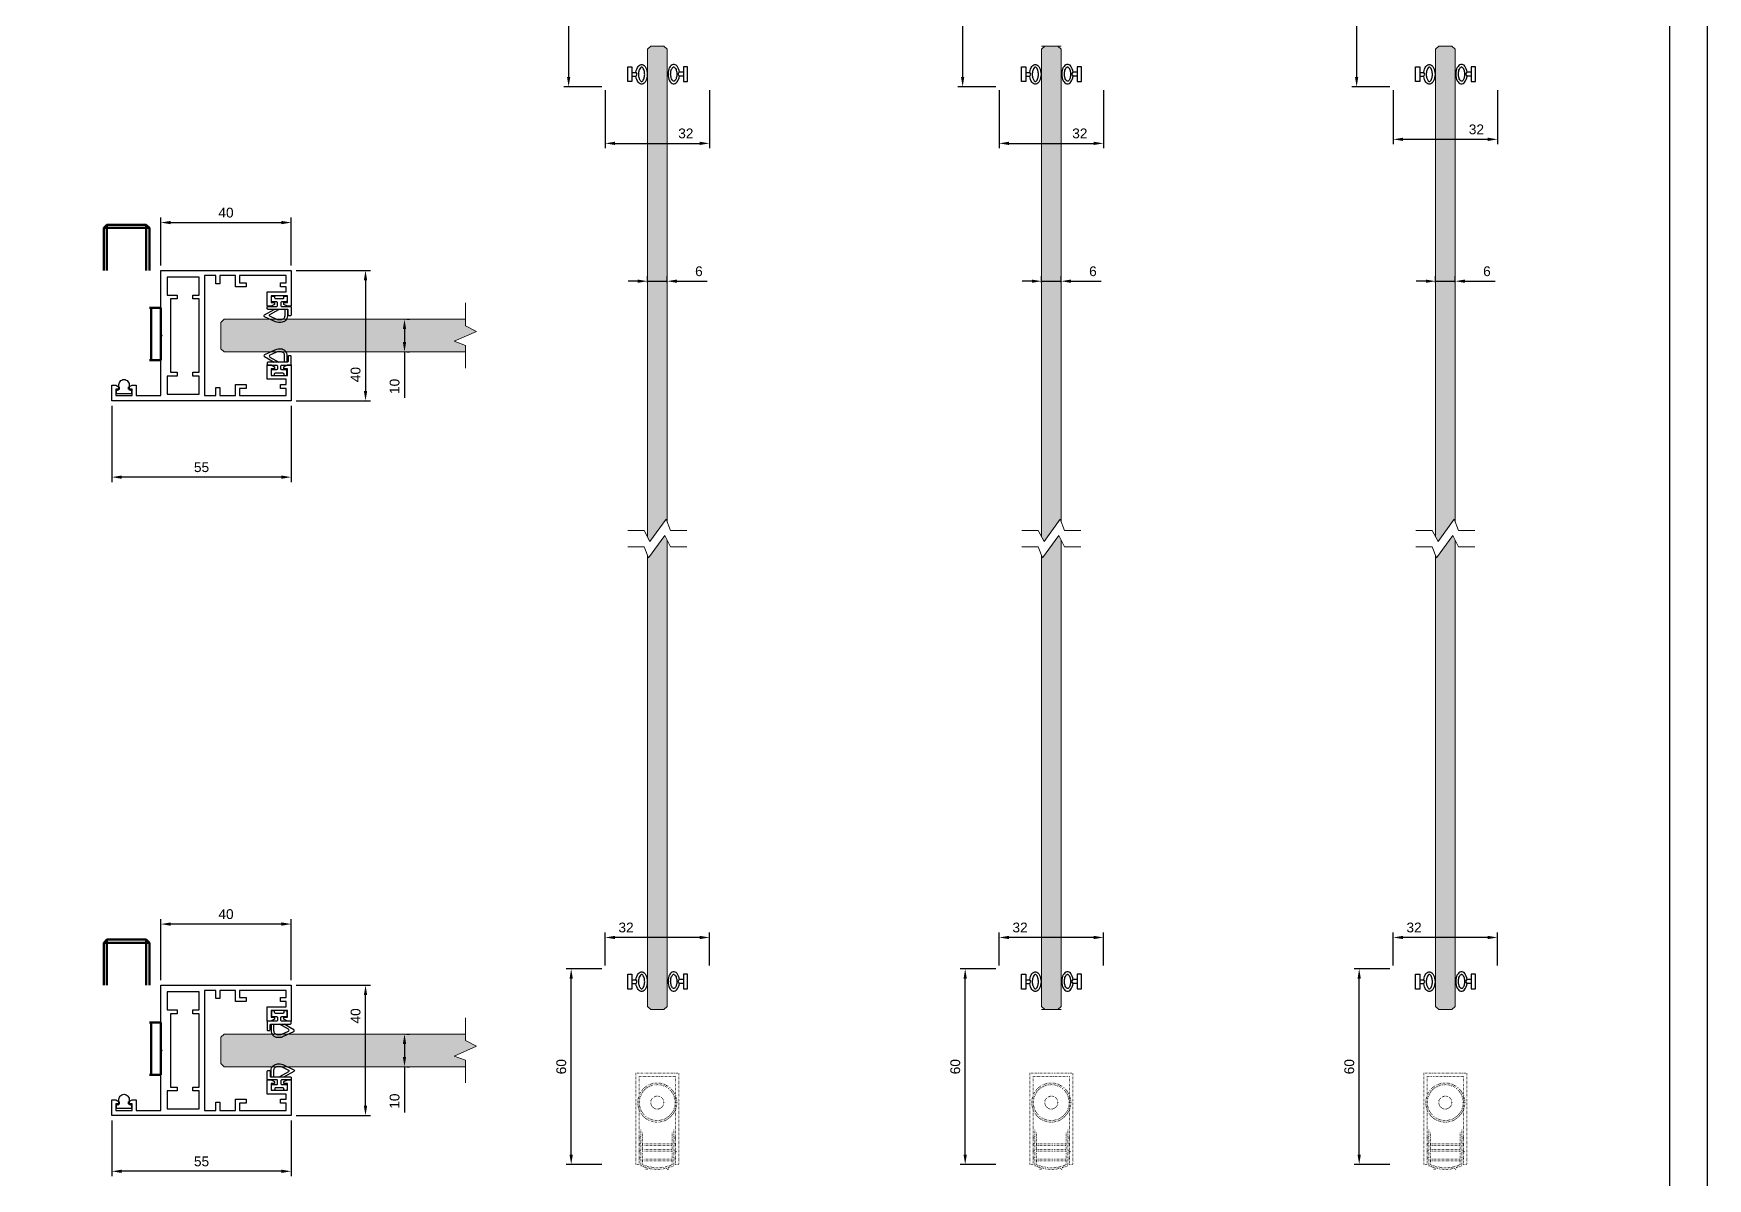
# Model space of a CAD drawing. Header units: millimetres. Extents: x 3290 to 5881, y 194 to 1035.
# Drawn here: x 3974 to 4487, y 400 to 751 of the extents above; entities that cross this region are included whole.
import ezdxf

# ---------------------------------------------------------------- set-up
doc = ezdxf.new("R2010")
doc.units = ezdxf.units.MM
doc.linetypes.add('ACAD_ISO07W100', pattern=[3, 0, -3])
for name, color, linetype in [('Blocchi', 7, 'Continuous'), ('FEMMINA_MIR', 7, 'Continuous'), ('MASCHIO_MIR', 7, 'Continuous'), ('quote', 3, 'Continuous')]:
    doc.layers.add(name, color=color, linetype=linetype)
doc.layers.add('GLASS & JOINTS', color=250, linetype='Continuous', lineweight=13)
doc.layers.add('M GASKET', color=140, linetype='Continuous', lineweight=5)
doc.layers.add('GLASS HATCH', color=7, linetype='Continuous', true_color=0xb8ffed, transparency=0.5)
doc.styles.get("Standard").update_dxf_attribs({"font": 'arial.ttf'})
doc.dimstyles.new('ISO-25$0', dxfattribs={"dimtxt": 3, "dimasz": 3, "dimexe": 1.5, "dimexo": 1.5, "dimgap": 1.5, "dimtad": 1, "dimtxsty": 'Standard', "dimcen": 2.5, "dimadec": 0, "dimazin": 0, "dimtfac": 1, "dimtmove": 0, "dimatfit": 3, "dimfxl": 1, "dimarcsym": 0})

# ---------------------------------------------------------------- blocks, each defined once
blk = doc.blocks.new('cassaporta Glass')
at = {"color": 4}
for p, q in [((20, 15), (15.2, 15)), ((15.2, 15), (15.2, 13.8)), ((15.2, 13.8), (15.77, 12.75)), ((15.77, 12.75), (16.4, 12.75)), ((16.4, 12.75), (16.4, 13.8)), ((16.4, 13.8), (18.4, 13.8)), ((18.4, 13.8), (18.4, 8.8)), ((20, -40), (20, 15)), ((15.77, 9.85), (15.2, 8.8)), ((15.2, 8.8), (15.2, 7.6)), ((15.2, 7.6), (18.4, 7.6)), ((16.4, 9.85), (15.77, 9.85)), ((16.4, 8.8), (16.4, 9.85)), ((18.4, 8.8), (16.4, 8.8)), ((18.4, 7.6), (18.4, 0)), ((-0.4, 0), (-20, 0)), ((-20, 0), (-20, -40)), ((-17.9, -11.8), (-17.9, -2)), ((-17.9, -2), (-12.45, -2)), ((-12.45, -2), (-12.45, -5)), ((-12.45, -5), (-11.25, -5)), ((-11.25, -5), (-11.25, -3)), ((-11.25, -3), (11.25, -3)), ((0, -0.4), (-0.4, 0)), ((0.4, 0), (0, -0.4)), ((18.4, 0), (0.4, 0)), ((11.25, -3), (11.25, -5)), ((11.25, -5), (12.45, -5)), ((12.45, -5), (12.45, -2)), ((12.45, -2), (17.9, -2)), ((17.9, -2), (17.9, -11.8)), ((-11.25, -9.8), (-12.45, -9.8)), ((-12.45, -9.8), (-12.45, -11.8)), ((-11.25, -11.8), (-11.25, -9.8)), ((12.45, -9.8), (11.25, -9.8)), ((11.25, -9.8), (11.25, -11.8)), ((12.45, -11.8), (12.45, -9.8)), ((-18.4, -16.9), (-18.4, -13.4)), ((-18.4, -13.4), (18.4, -13.4)), ((-12.45, -11.8), (-17.9, -11.8)), ((11.25, -11.8), (-11.25, -11.8)), ((17.9, -11.8), (12.45, -11.8)), ((18.4, -13.4), (18.4, -16.9)), ((-15.9, -16.9), (-18.4, -16.9)), ((-18.4, -22.95), (-18.4, -18.1)), ((-18.4, -18.1), (-15.9, -18.1)), ((-15.9, -18.1), (-15.9, -16.9)), ((18.4, -16.9), (15.9, -16.9)), ((15.9, -16.9), (15.9, -18.1)), ((15.9, -18.1), (18.4, -18.1)), ((18.4, -18.1), (18.4, -22.95)), ((-15, -22.95), (-18.4, -22.95)), ((-18.4, -38.4), (-18.4, -24.15)), ((-18.4, -24.15), (-16.2, -24.15)), ((-16.2, -24.15), (-16.2, -26.15)), ((-15, -26.15), (-15, -22.95)), ((18.4, -22.95), (15, -22.95)), ((15, -22.95), (15, -26.15)), ((16.2, -26.15), (16.2, -24.15)), ((16.2, -24.15), (18.4, -24.15)), ((18.4, -24.15), (18.4, -38.4)), ((-16.2, -26.15), (-15, -26.15)), ((15, -26.15), (16.2, -26.15)), ((-9, -32.6), (-13.4, -32.6)), ((-13.4, -32.6), (-13.4, -38.4)), ((-12.2, -38.8), (-12.2, -33.8)), ((-12.2, -33.8), (-10.2, -33.8)), ((-10.2, -33.8), (-10.2, -34.85)), ((-10.2, -34.85), (-9.58, -34.85)), ((-9.58, -34.85), (-9, -33.8)), ((-9, -33.8), (-9, -32.6)), ((13.4, -32.6), (9, -32.6)), ((9, -32.6), (9, -33.8)), ((9, -33.8), (9.57, -34.85)), ((9.57, -34.85), (10.2, -34.85)), ((10.2, -34.85), (10.2, -33.8)), ((10.2, -33.8), (12.2, -33.8)), ((12.2, -33.8), (12.2, -38.8)), ((13.4, -38.4), (13.4, -32.6)), ((-20, -40), (-9, -40)), ((-16.2, -38.4), (-18.4, -38.4)), ((-15, -36.7), (-16.2, -36.7)), ((-16.2, -36.7), (-16.2, -38.4)), ((-15, -38.4), (-15, -36.7)), ((-13.4, -38.4), (-15, -38.4)), ((-10.2, -38.8), (-12.2, -38.8)), ((-9.58, -37.75), (-10.2, -37.75)), ((-10.2, -37.75), (-10.2, -38.8)), ((-9, -38.8), (-9.58, -37.75)), ((-9, -40), (-9, -38.8)), ((9.57, -37.75), (9, -38.8)), ((9, -38.8), (9, -40)), ((9, -40), (20, -40)), ((10.2, -37.75), (9.57, -37.75)), ((10.2, -38.8), (10.2, -37.75)), ((12.2, -38.8), (10.2, -38.8)), ((15, -38.4), (13.4, -38.4)), ((16.2, -36.7), (15, -36.7)), ((15, -36.7), (15, -38.4)), ((16.2, -38.4), (16.2, -36.7)), ((18.4, -38.4), (16.2, -38.4))]:
    blk.add_line(p, q, dxfattribs=at)
blk = doc.blocks.new('cerniera bilico')
at = {"layer": 'FEMMINA_MIR', "color": 7, "linetype": 'Continuous', "lineweight": 50}
for p, q in [((-16.5, 33.5), (-17.5, 32.5)), ((-17.5, 32.5), (-17.5, 19.5)), ((-16.5, 32.5), (-17.5, 32.5)), ((-4.5, 33.5), (-16.5, 33.5)), ((-16.5, 33.5), (-16.5, 32.5)), ((-16.5, 32.5), (-4.5, 32.5)), ((-16.5, 19.5), (-16.5, 32.5)), ((-3.5, 32.5), (-4.5, 33.5)), ((-4.5, 32.5), (-4.5, 33.5)), ((-4.5, 32.5), (-4.5, 19.5)), ((-3.5, 32.5), (-4.5, 32.5)), ((-3.5, 19.5), (-3.5, 32.5))]:
    blk.add_line(p, q, dxfattribs=at)
at = {"layer": 'MASCHIO_MIR', "color": 7, "linetype": 'Continuous', "lineweight": 50}
for p, q in [((-3, 8), (-3.5, 8)), ((-3, -8), (-3, 8)), ((0, 8), (-3, 8)), ((0, 8), (0, -8)), ((-3.5, -8), (-3, -8)), ((0, -8), (-3, -8))]:
    blk.add_line(p, q, dxfattribs=at)
blk = doc.blocks.new('Cartiglio A3')
at = {"color": 6}
for points in [[(0, 726.876), (0, 0), (1034.376, 0), (1034.376, 726.876)], [(10, 716.876), (10, 10), (1024.376, 10), (1024.376, 716.876)]]:
    blk.add_lwpolyline(points, close=True, dxfattribs=at)
blk = doc.blocks.new('*D26')
at = {"layer": 'Defpoints', "color": 0, "transparency": 16777216}
for p in [(4086.86, 444.44), (4086.86, 434.44), (4087.65, 434.44)]:
    blk.add_point(p, dxfattribs=at)
at = {"layer": 'quote', "color": 0, "lineweight": -2, "transparency": 16777216}
for p, q in [((4087.65, 441.44), (4087.65, 437.44)), ((4088.36, 444.44), (4089.15, 444.44)), ((4087.65, 434.44), (4087.65, 420.37)), ((4088.36, 434.44), (4089.15, 434.44))]:
    blk.add_line(p, q, dxfattribs=at)
at = {"layer": 'quote', "color": 0, "transparency": 16777216}
for points in [[(4087.15, 441.44), (4088.15, 441.44), (4087.65, 444.44)], [(4087.15, 437.44), (4088.15, 437.44), (4087.65, 434.44)]]:
    blk.add_solid(points, dxfattribs=at)
at = {"layer": 'quote', "color": 0, "transparency": 16777216, "insert": (4084.62, 423.87), "char_height": 3, "attachment_point": 5, "rotation": 90}
blk.add_mtext('10 ', dxfattribs=at)
blk = doc.blocks.new('*D27')
at = {"layer": 'Defpoints', "color": 0, "transparency": 16777216}
for p in [(4086.86, 663.6), (4086.86, 653.6), (4087.65, 653.6)]:
    blk.add_point(p, dxfattribs=at)
at = {"layer": 'quote', "color": 0, "lineweight": -2, "transparency": 16777216}
for p, q in [((4088.36, 663.6), (4089.15, 663.6)), ((4087.65, 660.6), (4087.65, 656.6)), ((4087.65, 653.6), (4087.65, 639.53)), ((4088.36, 653.6), (4089.15, 653.6))]:
    blk.add_line(p, q, dxfattribs=at)
at = {"layer": 'quote', "color": 0, "transparency": 16777216}
for points in [[(4087.15, 660.6), (4088.15, 660.6), (4087.65, 663.6)], [(4087.15, 656.6), (4088.15, 656.6), (4087.65, 653.6)]]:
    blk.add_solid(points, dxfattribs=at)
at = {"layer": 'quote', "color": 0, "transparency": 16777216, "insert": (4084.62, 643.03), "char_height": 3, "attachment_point": 5, "rotation": 90}
blk.add_mtext('10', dxfattribs=at)
blk = doc.blocks.new('*D41')
at = {"layer": 'Defpoints', "color": 0, "transparency": 16777216}
for p in [(4052.93, 693.27), (4012.93, 678.6), (4052.93, 678.6)]:
    blk.add_point(p, dxfattribs=at)
at = {"layer": 'quote', "color": 0, "lineweight": -2, "transparency": 16777216}
for p, q in [((4012.93, 680.1), (4012.93, 694.77)), ((4015.93, 693.27), (4049.93, 693.27)), ((4052.93, 680.1), (4052.93, 694.77))]:
    blk.add_line(p, q, dxfattribs=at)
at = {"layer": 'quote', "color": 0, "transparency": 16777216}
for points in [[(4015.93, 693.77), (4015.93, 692.77), (4012.93, 693.27)], [(4049.93, 693.77), (4049.93, 692.77), (4052.93, 693.27)]]:
    blk.add_solid(points, dxfattribs=at)
at = {"layer": 'quote', "color": 0, "transparency": 16777216, "insert": (4032.93, 696.3), "char_height": 3, "attachment_point": 5}
blk.add_mtext('40', dxfattribs=at)
blk = doc.blocks.new('*D42')
at = {"layer": 'Defpoints', "color": 0, "transparency": 16777216}
for p in [(3997.93, 638.6), (4052.93, 638.6), (3997.93, 615.21)]:
    blk.add_point(p, dxfattribs=at)
at = {"layer": 'quote', "color": 0, "lineweight": -2, "transparency": 16777216}
for p, q in [((3997.93, 637.1), (3997.93, 613.71)), ((4052.93, 637.1), (4052.93, 613.71)), ((4049.93, 615.21), (4000.93, 615.21))]:
    blk.add_line(p, q, dxfattribs=at)
at = {"layer": 'quote', "color": 0, "transparency": 16777216}
for points in [[(4000.93, 615.71), (4000.93, 614.71), (3997.93, 615.21)], [(4049.93, 615.71), (4049.93, 614.71), (4052.93, 615.21)]]:
    blk.add_solid(points, dxfattribs=at)
at = {"layer": 'quote', "color": 0, "transparency": 16777216, "insert": (4025.43, 618.24), "char_height": 3, "attachment_point": 5}
blk.add_mtext('55', dxfattribs=at)
blk = doc.blocks.new('*D43')
at = {"layer": 'Defpoints', "color": 0, "transparency": 16777216}
for p in [(4052.93, 678.6), (4052.93, 638.6), (4075.7, 638.6)]:
    blk.add_point(p, dxfattribs=at)
at = {"layer": 'quote', "color": 0, "lineweight": -2, "transparency": 16777216}
for p, q in [((4054.43, 678.6), (4077.2, 678.6)), ((4075.7, 675.6), (4075.7, 641.6)), ((4054.43, 638.6), (4077.2, 638.6))]:
    blk.add_line(p, q, dxfattribs=at)
at = {"layer": 'quote', "color": 0, "transparency": 16777216}
for points in [[(4075.2, 675.6), (4076.2, 675.6), (4075.7, 678.6)], [(4075.2, 641.6), (4076.2, 641.6), (4075.7, 638.6)]]:
    blk.add_solid(points, dxfattribs=at)
at = {"layer": 'quote', "color": 0, "transparency": 16777216, "insert": (4072.66, 646.65), "char_height": 3, "attachment_point": 5, "rotation": 90}
blk.add_mtext('40', dxfattribs=at)
blk = doc.blocks.new('*D47')
at = {"layer": 'Defpoints', "color": 0, "transparency": 16777216}
for p in [(4052.93, 459.44), (4075.7, 459.44), (4052.93, 419.44)]:
    blk.add_point(p, dxfattribs=at)
at = {"layer": 'quote', "color": 0, "lineweight": -2, "transparency": 16777216}
for p, q in [((4054.43, 459.44), (4077.2, 459.44)), ((4075.7, 422.44), (4075.7, 456.44)), ((4054.43, 419.44), (4077.2, 419.44))]:
    blk.add_line(p, q, dxfattribs=at)
at = {"layer": 'quote', "color": 0, "transparency": 16777216}
for points in [[(4075.2, 456.44), (4076.2, 456.44), (4075.7, 459.44)], [(4075.2, 422.44), (4076.2, 422.44), (4075.7, 419.44)]]:
    blk.add_solid(points, dxfattribs=at)
at = {"layer": 'quote', "color": 0, "transparency": 16777216, "insert": (4072.66, 450.01), "char_height": 3, "attachment_point": 5, "rotation": 90}
blk.add_mtext('40', dxfattribs=at)
blk = doc.blocks.new('*D48')
at = {"layer": 'Defpoints', "color": 0, "transparency": 16777216}
for p in [(4012.93, 478.17), (4012.93, 459.44), (4052.93, 459.44)]:
    blk.add_point(p, dxfattribs=at)
at = {"layer": 'quote', "color": 0, "lineweight": -2, "transparency": 16777216}
for p, q in [((4012.93, 460.94), (4012.93, 479.67)), ((4049.93, 478.17), (4015.93, 478.17)), ((4052.93, 460.94), (4052.93, 479.67))]:
    blk.add_line(p, q, dxfattribs=at)
at = {"layer": 'quote', "color": 0, "transparency": 16777216}
for points in [[(4015.93, 478.67), (4015.93, 477.67), (4012.93, 478.17)], [(4049.93, 478.67), (4049.93, 477.67), (4052.93, 478.17)]]:
    blk.add_solid(points, dxfattribs=at)
at = {"layer": 'quote', "color": 0, "transparency": 16777216, "insert": (4032.93, 481.2), "char_height": 3, "attachment_point": 5}
blk.add_mtext('40', dxfattribs=at)
blk = doc.blocks.new('*D49')
at = {"layer": 'Defpoints', "color": 0, "transparency": 16777216}
for p in [(3997.93, 419.44), (4052.93, 419.44), (3997.93, 402.36)]:
    blk.add_point(p, dxfattribs=at)
at = {"layer": 'quote', "color": 0, "lineweight": -2, "transparency": 16777216}
for p, q in [((3997.93, 417.94), (3997.93, 400.86)), ((4052.93, 417.94), (4052.93, 400.86)), ((4049.93, 402.36), (4000.93, 402.36))]:
    blk.add_line(p, q, dxfattribs=at)
at = {"layer": 'quote', "color": 0, "transparency": 16777216}
for points in [[(4000.93, 402.86), (4000.93, 401.86), (3997.93, 402.36)], [(4049.93, 402.86), (4049.93, 401.86), (4052.93, 402.36)]]:
    blk.add_solid(points, dxfattribs=at)
at = {"layer": 'quote', "color": 0, "transparency": 16777216, "insert": (4025.43, 405.38), "char_height": 3, "attachment_point": 5}
blk.add_mtext('55', dxfattribs=at)
blk = doc.blocks.new('*D50')
at = {"layer": 'Defpoints', "color": 0, "transparency": 16777216}
for p in [(4149.65, 794.89), (4137.97, 734.89), (4149.69, 734.89)]:
    blk.add_point(p, dxfattribs=at)
at = {"layer": 'quote', "color": 0, "lineweight": -2, "transparency": 16777216}
for p, q in [((4148.15, 794.89), (4136.47, 794.89)), ((4137.97, 791.89), (4137.97, 737.89)), ((4148.19, 734.89), (4136.47, 734.89))]:
    blk.add_line(p, q, dxfattribs=at)
at = {"layer": 'quote', "color": 0, "transparency": 16777216}
for points in [[(4137.47, 791.89), (4138.47, 791.89), (4137.97, 794.89)], [(4137.47, 737.89), (4138.47, 737.89), (4137.97, 734.89)]]:
    blk.add_solid(points, dxfattribs=at)
at = {"layer": 'quote', "color": 0, "transparency": 16777216, "insert": (4134.94, 764.89), "char_height": 3, "attachment_point": 5, "rotation": 90}
blk.add_mtext('60', dxfattribs=at)
blk = doc.blocks.new('*D51')
at = {"layer": 'Defpoints', "color": 0, "transparency": 16777216}
for p in [(4138.76, 464.44), (4149.65, 464.44), (4149.65, 404.44)]:
    blk.add_point(p, dxfattribs=at)
at = {"layer": 'quote', "color": 0, "lineweight": -2, "transparency": 16777216}
for p, q in [((4148.15, 464.44), (4137.26, 464.44)), ((4138.76, 407.44), (4138.76, 461.44)), ((4148.15, 404.44), (4137.26, 404.44))]:
    blk.add_line(p, q, dxfattribs=at)
at = {"layer": 'quote', "color": 0, "transparency": 16777216}
for points in [[(4138.26, 461.44), (4139.26, 461.44), (4138.76, 464.44)], [(4138.26, 407.44), (4139.26, 407.44), (4138.76, 404.44)]]:
    blk.add_solid(points, dxfattribs=at)
at = {"layer": 'quote', "color": 0, "transparency": 16777216, "insert": (4135.73, 434.44), "char_height": 3, "attachment_point": 5, "rotation": 90}
blk.add_mtext('60', dxfattribs=at)
blk = doc.blocks.new('*D52')
at = {"layer": 'Defpoints', "color": 0, "transparency": 16777216}
for p in [(4149.15, 474.06), (4149.15, 463.94), (4181.15, 463.94)]:
    blk.add_point(p, dxfattribs=at)
at = {"layer": 'quote', "color": 0, "lineweight": -2, "transparency": 16777216}
for p, q in [((4149.15, 465.44), (4149.15, 475.56)), ((4178.15, 474.06), (4152.15, 474.06)), ((4181.15, 465.44), (4181.15, 475.56))]:
    blk.add_line(p, q, dxfattribs=at)
at = {"layer": 'quote', "color": 0, "transparency": 16777216}
for points in [[(4152.15, 474.56), (4152.15, 473.56), (4149.15, 474.06)], [(4178.15, 474.56), (4178.15, 473.56), (4181.15, 474.06)]]:
    blk.add_solid(points, dxfattribs=at)
at = {"layer": 'quote', "color": 0, "transparency": 16777216, "insert": (4155.58, 477.1), "char_height": 3, "attachment_point": 5}
blk.add_mtext('32', dxfattribs=at)
blk = doc.blocks.new('*D53')
at = {"layer": 'Defpoints', "color": 0, "transparency": 16777216}
for p in [(4270.45, 794.89), (4258.77, 734.89), (4270.49, 734.89)]:
    blk.add_point(p, dxfattribs=at)
at = {"layer": 'quote', "color": 0, "lineweight": -2, "transparency": 16777216}
for p, q in [((4268.95, 794.89), (4257.27, 794.89)), ((4258.77, 791.89), (4258.77, 737.89)), ((4268.99, 734.89), (4257.27, 734.89))]:
    blk.add_line(p, q, dxfattribs=at)
at = {"layer": 'quote', "color": 0, "transparency": 16777216}
for points in [[(4258.27, 791.89), (4259.27, 791.89), (4258.77, 794.89)], [(4258.27, 737.89), (4259.27, 737.89), (4258.77, 734.89)]]:
    blk.add_solid(points, dxfattribs=at)
at = {"layer": 'quote', "color": 0, "transparency": 16777216, "insert": (4255.74, 764.89), "char_height": 3, "attachment_point": 5, "rotation": 90}
blk.add_mtext('60', dxfattribs=at)
blk = doc.blocks.new('*D54')
at = {"layer": 'Defpoints', "color": 0, "transparency": 16777216}
for p in [(4259.56, 464.44), (4270.45, 464.44), (4270.45, 404.44)]:
    blk.add_point(p, dxfattribs=at)
at = {"layer": 'quote', "color": 0, "lineweight": -2, "transparency": 16777216}
for p, q in [((4268.95, 464.44), (4258.06, 464.44)), ((4259.56, 407.44), (4259.56, 461.44)), ((4268.95, 404.44), (4258.06, 404.44))]:
    blk.add_line(p, q, dxfattribs=at)
at = {"layer": 'quote', "color": 0, "transparency": 16777216}
for points in [[(4259.06, 461.44), (4260.06, 461.44), (4259.56, 464.44)], [(4259.06, 407.44), (4260.06, 407.44), (4259.56, 404.44)]]:
    blk.add_solid(points, dxfattribs=at)
at = {"layer": 'quote', "color": 0, "transparency": 16777216, "insert": (4256.53, 434.44), "char_height": 3, "attachment_point": 5, "rotation": 90}
blk.add_mtext('60', dxfattribs=at)
blk = doc.blocks.new('*D55')
at = {"layer": 'Defpoints', "color": 0, "transparency": 16777216}
for p in [(4269.95, 474.06), (4269.95, 463.94), (4301.95, 463.94)]:
    blk.add_point(p, dxfattribs=at)
at = {"layer": 'quote', "color": 0, "lineweight": -2, "transparency": 16777216}
for p, q in [((4269.95, 465.44), (4269.95, 475.56)), ((4298.95, 474.06), (4272.95, 474.06)), ((4301.95, 465.44), (4301.95, 475.56))]:
    blk.add_line(p, q, dxfattribs=at)
at = {"layer": 'quote', "color": 0, "transparency": 16777216}
for points in [[(4272.95, 474.56), (4272.95, 473.56), (4269.95, 474.06)], [(4298.95, 474.56), (4298.95, 473.56), (4301.95, 474.06)]]:
    blk.add_solid(points, dxfattribs=at)
at = {"layer": 'quote', "color": 0, "transparency": 16777216, "insert": (4276.38, 477.1), "char_height": 3, "attachment_point": 5}
blk.add_mtext('32', dxfattribs=at)
blk = doc.blocks.new('*D56')
at = {"layer": 'Defpoints', "color": 0, "transparency": 16777216}
for p in [(4391.25, 794.89), (4379.57, 734.89), (4391.29, 734.89)]:
    blk.add_point(p, dxfattribs=at)
at = {"layer": 'quote', "color": 0, "lineweight": -2, "transparency": 16777216}
for p, q in [((4389.75, 794.89), (4378.07, 794.89)), ((4379.57, 791.89), (4379.57, 737.89)), ((4389.79, 734.89), (4378.07, 734.89))]:
    blk.add_line(p, q, dxfattribs=at)
at = {"layer": 'quote', "color": 0, "transparency": 16777216}
for points in [[(4379.07, 791.89), (4380.07, 791.89), (4379.57, 794.89)], [(4379.07, 737.89), (4380.07, 737.89), (4379.57, 734.89)]]:
    blk.add_solid(points, dxfattribs=at)
at = {"layer": 'quote', "color": 0, "transparency": 16777216, "insert": (4376.54, 764.89), "char_height": 3, "attachment_point": 5, "rotation": 90}
blk.add_mtext('60', dxfattribs=at)
blk = doc.blocks.new('*D57')
at = {"layer": 'Defpoints', "color": 0, "transparency": 16777216}
for p in [(4390.79, 735.39), (4422.79, 735.39), (4422.79, 718.79)]:
    blk.add_point(p, dxfattribs=at)
at = {"layer": 'quote', "color": 0, "lineweight": -2, "transparency": 16777216}
for p, q in [((4390.79, 733.89), (4390.79, 717.29)), ((4422.79, 733.89), (4422.79, 717.29)), ((4393.79, 718.79), (4419.79, 718.79))]:
    blk.add_line(p, q, dxfattribs=at)
at = {"layer": 'quote', "color": 0, "transparency": 16777216}
for points in [[(4393.79, 719.29), (4393.79, 718.29), (4390.79, 718.79)], [(4419.79, 719.29), (4419.79, 718.29), (4422.79, 718.79)]]:
    blk.add_solid(points, dxfattribs=at)
at = {"layer": 'quote', "color": 0, "transparency": 16777216, "insert": (4416.3, 721.82), "char_height": 3, "attachment_point": 5}
blk.add_mtext('32', dxfattribs=at)
blk = doc.blocks.new('*D58')
at = {"layer": 'Defpoints', "color": 0, "transparency": 16777216}
for p in [(4380.36, 464.44), (4391.25, 464.44), (4391.25, 404.44)]:
    blk.add_point(p, dxfattribs=at)
at = {"layer": 'quote', "color": 0, "lineweight": -2, "transparency": 16777216}
for p, q in [((4389.75, 464.44), (4378.86, 464.44)), ((4380.36, 407.44), (4380.36, 461.44)), ((4389.75, 404.44), (4378.86, 404.44))]:
    blk.add_line(p, q, dxfattribs=at)
at = {"layer": 'quote', "color": 0, "transparency": 16777216}
for points in [[(4379.86, 461.44), (4380.86, 461.44), (4380.36, 464.44)], [(4379.86, 407.44), (4380.86, 407.44), (4380.36, 404.44)]]:
    blk.add_solid(points, dxfattribs=at)
at = {"layer": 'quote', "color": 0, "transparency": 16777216, "insert": (4377.33, 434.44), "char_height": 3, "attachment_point": 5, "rotation": 90}
blk.add_mtext('60', dxfattribs=at)
blk = doc.blocks.new('*D59')
at = {"layer": 'Defpoints', "color": 0, "transparency": 16777216}
for p in [(4390.75, 474.06), (4390.75, 463.94), (4422.75, 463.94)]:
    blk.add_point(p, dxfattribs=at)
at = {"layer": 'quote', "color": 0, "lineweight": -2, "transparency": 16777216}
for p, q in [((4390.75, 465.44), (4390.75, 475.56)), ((4419.75, 474.06), (4393.75, 474.06)), ((4422.75, 465.44), (4422.75, 475.56))]:
    blk.add_line(p, q, dxfattribs=at)
at = {"layer": 'quote', "color": 0, "transparency": 16777216}
for points in [[(4393.75, 474.56), (4393.75, 473.56), (4390.75, 474.06)], [(4419.75, 474.56), (4419.75, 473.56), (4422.75, 474.06)]]:
    blk.add_solid(points, dxfattribs=at)
at = {"layer": 'quote', "color": 0, "transparency": 16777216, "insert": (4397.18, 477.1), "char_height": 3, "attachment_point": 5}
blk.add_mtext('32', dxfattribs=at)
blk = doc.blocks.new('*D60')
at = {"layer": 'Defpoints', "color": 0, "transparency": 16777216}
for p in [(4149.19, 735.39), (4181.19, 735.39), (4181.19, 717.55)]:
    blk.add_point(p, dxfattribs=at)
at = {"layer": 'quote', "color": 0, "lineweight": -2, "transparency": 16777216}
for p, q in [((4149.19, 733.89), (4149.19, 716.05)), ((4181.19, 733.89), (4181.19, 716.05)), ((4152.19, 717.55), (4178.19, 717.55))]:
    blk.add_line(p, q, dxfattribs=at)
at = {"layer": 'quote', "color": 0, "transparency": 16777216}
for points in [[(4152.19, 718.05), (4152.19, 717.05), (4149.19, 717.55)], [(4178.19, 718.05), (4178.19, 717.05), (4181.19, 717.55)]]:
    blk.add_solid(points, dxfattribs=at)
at = {"layer": 'quote', "color": 0, "transparency": 16777216, "insert": (4173.91, 720.59), "char_height": 3, "attachment_point": 5}
blk.add_mtext('32', dxfattribs=at)
blk = doc.blocks.new('*D61')
at = {"layer": 'Defpoints', "color": 0, "transparency": 16777216}
for p in [(4269.99, 735.39), (4301.99, 735.39), (4301.99, 717.55)]:
    blk.add_point(p, dxfattribs=at)
at = {"layer": 'quote', "color": 0, "lineweight": -2, "transparency": 16777216}
for p, q in [((4269.99, 733.89), (4269.99, 716.05)), ((4301.99, 733.89), (4301.99, 716.05)), ((4272.99, 717.55), (4298.99, 717.55))]:
    blk.add_line(p, q, dxfattribs=at)
at = {"layer": 'quote', "color": 0, "transparency": 16777216}
for points in [[(4272.99, 718.05), (4272.99, 717.05), (4269.99, 717.55)], [(4298.99, 718.05), (4298.99, 717.05), (4301.99, 717.55)]]:
    blk.add_solid(points, dxfattribs=at)
at = {"layer": 'quote', "color": 0, "transparency": 16777216, "insert": (4294.71, 720.59), "char_height": 3, "attachment_point": 5}
blk.add_mtext('32', dxfattribs=at)
blk = doc.blocks.new('*D62')
at = {"layer": 'Defpoints', "color": 0, "transparency": 16777216}
for p in [(4162.19, 673.38), (4168.19, 675.29), (4168.19, 673.38)]:
    blk.add_point(p, dxfattribs=at)
at = {"layer": 'quote', "color": 0, "lineweight": -2, "transparency": 16777216}
for p, q in [((4159.19, 675.29), (4156.19, 675.29)), ((4162.19, 674.88), (4162.19, 676.79)), ((4162.19, 675.29), (4168.19, 675.29)), ((4168.19, 674.88), (4168.19, 676.79)), ((4171.19, 675.29), (4180.49, 675.29))]:
    blk.add_line(p, q, dxfattribs=at)
at = {"layer": 'quote', "color": 0, "transparency": 16777216}
for points in [[(4159.19, 675.79), (4159.19, 674.79), (4162.19, 675.29)], [(4171.19, 675.79), (4171.19, 674.79), (4168.19, 675.29)]]:
    blk.add_solid(points, dxfattribs=at)
at = {"layer": 'quote', "color": 0, "transparency": 16777216, "insert": (4177.34, 678.32), "char_height": 3, "attachment_point": 5}
blk.add_mtext(' 6', dxfattribs=at)
blk = doc.blocks.new('new_drop_bottom_gasket')
at = {"layer": 'M GASKET', "linetype": 'ACAD_ISO07W100', "ltscale": 0.1}
for p, q in [((-6.57, 0), (6.57, 0)), ((-6.57, 0), (-6.57, -28)), ((6.57, 0), (6.57, -28)), ((-5.57, -1), (-5.57, -28)), ((-5.57, -1), (5.57, -1)), ((5.57, -1), (5.57, -28)), ((-5.07, -19.58), (-5.47, -19.58)), ((-5.07, -20.08), (-5.47, -20.08)), ((-5.07, -17.34), (-5.07, -19.58)), ((-5.07, -20.08), (-5.07, -21.56)), ((-4.57, -18.26), (-4.57, -28)), ((4.57, -18.26), (4.57, -28)), ((5.07, -17.34), (5.07, -19.58)), ((5.07, -19.58), (5.47, -19.58)), ((5.07, -20.08), (5.07, -21.56)), ((5.07, -20.08), (5.47, -20.08)), ((-5.07, -21.56), (-5.47, -21.56)), ((-5.07, -22.06), (-5.47, -22.06)), ((-5.07, -23.67), (-5.47, -23.67)), ((-5.07, -24.17), (-5.47, -24.17)), ((-5.07, -22.06), (-5.07, -23.67)), ((-5.07, -24.17), (-5.07, -25.88)), ((-4.57, -21.69), (4.57, -21.69)), ((-4.57, -22.19), (4.57, -22.19)), ((-4.57, -23.36), (4.57, -23.36)), ((-4.57, -23.86), (4.57, -23.86)), ((5.07, -21.56), (5.47, -21.56)), ((5.07, -22.06), (5.07, -23.67)), ((5.07, -22.06), (5.47, -22.06)), ((5.07, -23.67), (5.47, -23.67)), ((5.07, -24.17), (5.07, -25.88)), ((5.07, -24.17), (5.47, -24.17)), ((-6.57, -28), (-5.57, -28)), ((-5.07, -25.88), (-5.47, -25.88)), ((-5.07, -26.38), (-5.47, -26.38)), ((-5.07, -26.38), (-5.07, -28.33)), ((-4.57, -26.34), (4.57, -26.34)), ((-4.57, -26.84), (4.57, -26.84)), ((-3.39, -28.95), (-3.5, -29.34)), ((-2.91, -29.08), (-3.01, -29.47)), ((2.91, -29.08), (3.01, -29.47)), ((3.39, -28.95), (3.5, -29.34)), ((5.07, -25.88), (5.47, -25.88)), ((5.07, -26.38), (5.07, -28.33)), ((5.07, -26.38), (5.47, -26.38)), ((5.57, -28), (6.57, -28))]:
    blk.add_line(p, q, dxfattribs=at)
for radius in [6, 5.5, 2]:
    blk.add_circle((0, -9), radius, dxfattribs=at)
for centre, radius, start, end in [((-5.21, -19.83), 0.363, 136.3972, 223.6028), ((5.21, -19.83), 0.363, 316.3972, 43.6028), ((-5.21, -21.81), 0.363, 136.3972, 223.6028), ((-5.21, -23.92), 0.363, 136.3972, 223.6028), ((5.21, -21.81), 0.363, 316.3972, 43.6028), ((5.21, -23.92), 0.363, 316.3972, 43.6028), ((-5.21, -26.13), 0.363, 136.3972, 223.6028), ((0.43, -16), 13.5, 245.9579, 253.5929), ((0, -18.03), 10.97, 245.3405, 294.6595), ((-3.18, -29.15), 0.363, 210.7119, 297.9175), ((0, -19.18), 10.32, 253.6524, 286.3476), ((3.18, -29.15), 0.363, 242.0825, 329.2881), ((-0.43, -16), 13.5, 286.4071, 294.0421), ((5.21, -26.13), 0.363, 316.3972, 43.6028)]:
    blk.add_arc(centre, radius, start, end, dxfattribs=at)
blk.add_point((5.73, -24.05), dxfattribs=at)
blk = doc.blocks.new('Guarnizione H1.474')
at = {"color": 7}
for points in [[(0.33, 0.25), (0.33, -0.34, -0.414214), (0.3, -0.37), (0.27, -0.37, -0.414214), (0.24, -0.34), (0.24, -0.08, 0.414214), (0.21, -0.05), (0.13, -0.05, 0.414214), (0.1, -0.08), (0.1, -0.21, -0.414214), (0.07, -0.24), (-0.05, -0.24, -0.414214), (-0.08, -0.21), (-0.08, -0.17, -0.414214), (-0.05, -0.14), (-0.03, -0.14, 0.414214), (0, -0.11), (0, 0.11, 0.414214), (-0.03, 0.14), (-0.05, 0.14, -0.414214), (-0.08, 0.17), (-0.08, 0.21, -0.414214), (-0.05, 0.24), (0.07, 0.24, -0.414214), (0.1, 0.21), (0.1, 0.08, 0.414214), (0.13, 0.05), (0.21, 0.05, 0.414214), (0.24, 0.08), (0.24, 0.34, -0.414214), (0.27, 0.37), (0.5, 0.37, -0.414214), (0.53, 0.34), (0.53, 0.31, -0.414214), (0.5, 0.28), (0.36, 0.28, 0.414214), (0.33, 0.25), (0.53, 0.25, -0.414214), (0.73, 0.05), (0.73, -0.026, -0.109651), (0.711, -0.111), (0.554, -0.447, -0.606635), (0.501, -0.449), (0.33, -0.152)], [(0.33, 0.17), (0.53, 0.17, -0.414214), (0.65, 0.05), (0.65, -0.026, -0.109651), (0.639, -0.077), (0.542, -0.285, -0.606635), (0.489, -0.287), (0.33, -0.012)]]:
    blk.add_lwpolyline(points, format="xyb", dxfattribs=at)
blk = doc.blocks.new('guarnizione 48400')
at = {"color": 2}
for p, q in [((5302.44, -554.77), (5302.44, -556.02)), ((5305.16, -556.02), (5305.16, -554.75))]:
    blk.add_line(p, q, dxfattribs=at)
blk.add_lwpolyline([(5305.49, -554.51), (5305.8, -554.51), (5305.8, -553.53), (5301.8, -553.53), (5301.8, -554.52), (5302.11, -554.51)], dxfattribs=at)
for centre, radius, start, end in [((5302.14, -554.88), 0.37, 65.5809, 94.4794), ((5302.19, -554.77), 0.251, 33.6115, 65.4003), ((5302.19, -554.77), 0.252, 1.8959, 33.6147), ((5303.81, -555.96), 1.37, 182.303, 207.3067), ((5303.8, -555.96), 1.36, 207.3044, 232.3475), ((5303.8, -555.97), 1.36, 232.3485, 257.4384), ((5303.8, -555.97), 1.36, 257.442, 282.5525), ((5303.8, -555.97), 1.36, 282.5561, 307.646), ((5303.8, -555.96), 1.36, 307.647, 332.6901), ((5303.8, -555.96), 1.37, 332.6878, 357.6914), ((5305.4, -554.77), 0.241, 133.6026, 176.7744), ((5305.45, -554.85), 0.337, 107.177, 130.2941), ((5305.45, -554.85), 0.337, 84.0338, 107.1744)]:
    blk.add_arc(centre, radius, start, end, dxfattribs=at)
blk = doc.blocks.new('*D141')
at = {"layer": 'Defpoints', "color": 0, "transparency": 16777216}
for p in [(4282.99, 673.38), (4288.99, 675.29), (4288.99, 673.38)]:
    blk.add_point(p, dxfattribs=at)
at = {"layer": 'quote', "color": 0, "lineweight": -2, "transparency": 16777216}
for p, q in [((4279.99, 675.29), (4276.99, 675.29)), ((4282.99, 674.88), (4282.99, 676.79)), ((4282.99, 675.29), (4288.99, 675.29)), ((4288.99, 674.88), (4288.99, 676.79)), ((4291.99, 675.29), (4301.29, 675.29))]:
    blk.add_line(p, q, dxfattribs=at)
at = {"layer": 'quote', "color": 0, "transparency": 16777216}
for points in [[(4279.99, 675.79), (4279.99, 674.79), (4282.99, 675.29)], [(4291.99, 675.79), (4291.99, 674.79), (4288.99, 675.29)]]:
    blk.add_solid(points, dxfattribs=at)
at = {"layer": 'quote', "color": 0, "transparency": 16777216, "insert": (4298.14, 678.32), "char_height": 3, "attachment_point": 5}
blk.add_mtext(' 6', dxfattribs=at)
blk = doc.blocks.new('*D142')
at = {"layer": 'Defpoints', "color": 0, "transparency": 16777216}
for p in [(4403.79, 673.38), (4409.79, 675.29), (4409.79, 673.38)]:
    blk.add_point(p, dxfattribs=at)
at = {"layer": 'quote', "color": 0, "lineweight": -2, "transparency": 16777216}
for p, q in [((4400.79, 675.29), (4397.79, 675.29)), ((4403.79, 674.88), (4403.79, 676.79)), ((4403.79, 675.29), (4409.79, 675.29)), ((4409.79, 674.88), (4409.79, 676.79)), ((4412.79, 675.29), (4422.09, 675.29))]:
    blk.add_line(p, q, dxfattribs=at)
at = {"layer": 'quote', "color": 0, "transparency": 16777216}
for points in [[(4400.79, 675.79), (4400.79, 674.79), (4403.79, 675.29)], [(4412.79, 675.79), (4412.79, 674.79), (4409.79, 675.29)]]:
    blk.add_solid(points, dxfattribs=at)
at = {"layer": 'quote', "color": 0, "transparency": 16777216, "insert": (4418.94, 678.32), "char_height": 3, "attachment_point": 5}
blk.add_mtext(' 6', dxfattribs=at)
blk = doc.blocks.new('Guarnizione ADS02 (ZINANI & BUSSEI)')
at = {"color": 2}
for points in [[(-0.225, 0), (0.225, 0), (0.225, 0.13), (-0.225, 0.13), (-0.225, 0)], [(-0.06, 0.254), (0, 0.29), (0.06, 0.254)], [(-0.06, 0.13), (-0.06, 0.254)], [(0.06, 0.13), (0.06, 0.254)]]:
    blk.add_lwpolyline(points, dxfattribs=at)
blk.add_ellipse((0, 0.425), major_axis=(-0.3, 0), ratio=0.583333, start_param=1.772154, end_param=7.652624, dxfattribs=at)
blk.add_open_spline([(-0.22, 0.425), (-0.22, 0.422), (-0.22, 0.419), (-0.216, 0.41), (-0.212, 0.404), (-0.201, 0.391), (-0.192, 0.384), (-0.16, 0.362), (-0.128, 0.348), (-0.054, 0.331), (-0.012, 0.328), (0.069, 0.334), (0.108, 0.342), (0.163, 0.364), (0.183, 0.376), (0.206, 0.396), (0.213, 0.405), (0.219, 0.417), (0.22, 0.421), (0.22, 0.429), (0.219, 0.433), (0.212, 0.446), (0.206, 0.455), (0.184, 0.473), (0.169, 0.482), (0.132, 0.499), (0.111, 0.506), (0.049, 0.519), (0.006, 0.522), (-0.077, 0.515), (-0.116, 0.505), (-0.169, 0.483), (-0.187, 0.471), (-0.208, 0.452), (-0.214, 0.444), (-0.219, 0.432), (-0.22, 0.428), (-0.22, 0.425)], degree=3, knots=[0, 0, 0, 0, 0.239326, 0.239326, 0.478652, 0.478652, 0.717978, 0.717978, 1.201483, 1.201483, 1.684988, 1.684988, 2.168493, 2.168493, 2.541097, 2.541097, 2.84364, 2.84364, 3.146183, 3.146183, 3.448726, 3.448726, 3.751269, 3.751269, 4.053813, 4.053813, 4.356356, 4.356356, 4.852634, 4.852634, 5.348913, 5.348913, 5.711452, 5.711452, 6.00934, 6.00934, 6.283185, 6.283185, 6.283185, 6.283185], dxfattribs=at)

msp = doc.modelspace()

# ---------------------------------------------------------------- hatches: boundary and pattern name
at = {"layer": 'GLASS HATCH'}
h = msp.add_hatch(color=256, dxfattribs=at)
h.dxf.hatch_style = 1
h.paths.add_polyline_path([(4163.188, 747.388), (4162.188, 746.388), (4162.188, 596.884), (4162.92, 595.448), (4167.92, 602.316), (4169.17, 598.882), (4168.188, 601.58), (4168.188, 746.388), (4167.188, 747.388)])
h = msp.add_hatch(color=256, dxfattribs=at)
h.dxf.hatch_style = 1
h.paths.add_polyline_path([(4283.988, 747.388), (4282.988, 746.388), (4282.988, 596.884), (4283.72, 595.448), (4288.72, 602.316), (4289.97, 598.882), (4288.988, 601.58), (4288.988, 746.388), (4287.988, 747.388)])
h = msp.add_hatch(color=256, dxfattribs=at)
h.dxf.hatch_style = 1
h.paths.add_polyline_path([(4404.788, 747.388), (4403.788, 746.388), (4403.788, 596.884), (4404.52, 595.448), (4409.52, 602.316), (4410.77, 598.882), (4409.788, 601.58), (4409.788, 746.388), (4408.788, 747.388)])
h = msp.add_hatch(color=256, dxfattribs=at)
h.dxf.hatch_style = 1
h.paths.add_polyline_path([(4106.339, 653.6), (4106.339, 655.618), (4102.905, 656.868), (4109.774, 659.868), (4106.339, 661.618), (4106.339, 663.6), (4032.334, 663.6), (4031.334, 662.6), (4031.334, 654.6), (4032.334, 653.6)])
h = msp.add_hatch(color=256, dxfattribs=at)
h.dxf.hatch_style = 1
h.paths.add_polyline_path([(4163.152, 451.936), (4167.152, 451.936), (4168.152, 452.936), (4168.152, 595.88), (4167.42, 597.316), (4162.42, 590.448), (4161.17, 593.882), (4162.152, 591.184), (4162.152, 452.936)])
h = msp.add_hatch(color=256, dxfattribs=at)
h.dxf.hatch_style = 1
h.paths.add_polyline_path([(4283.952, 451.936), (4287.952, 451.936), (4288.952, 452.936), (4288.952, 595.88), (4288.22, 597.316), (4283.22, 590.448), (4281.97, 593.882), (4282.952, 591.184), (4282.952, 452.936)])
h = msp.add_hatch(color=256, dxfattribs=at)
h.dxf.hatch_style = 1
h.paths.add_polyline_path([(4404.752, 451.936), (4408.752, 451.936), (4409.752, 452.936), (4409.752, 595.88), (4409.02, 597.316), (4404.02, 590.448), (4402.77, 593.882), (4403.752, 591.184), (4403.752, 452.936)])
h = msp.add_hatch(color=256, dxfattribs=at)
h.dxf.hatch_style = 1
h.paths.add_polyline_path([(4106.339, 434.442), (4106.339, 436.46), (4102.905, 437.71), (4109.774, 440.71), (4106.339, 442.46), (4106.339, 444.442), (4032.334, 444.442), (4031.334, 443.442), (4031.334, 435.442), (4032.334, 434.442)])

# ---------------------------------------------------------------- linework, layer by layer
at = {"layer": 'GLASS & JOINTS'}
for p, q in [((4163.188, 747.388), (4162.188, 746.388)), ((4162.188, 746.388), (4162.188, 596.884)), ((4167.188, 747.388), (4163.188, 747.388)), ((4168.188, 746.388), (4167.188, 747.388)), ((4168.188, 601.58), (4168.188, 746.388)), ((4288.988, 747.388), (4282.988, 747.388)), ((4283.988, 747.388), (4282.988, 746.388)), ((4282.988, 746.388), (4282.988, 596.884)), ((4287.988, 747.388), (4283.988, 747.388)), ((4288.988, 746.388), (4287.988, 747.388)), ((4288.988, 601.58), (4288.988, 746.388)), ((4404.788, 747.388), (4403.788, 746.388)), ((4403.788, 746.388), (4403.788, 596.884)), ((4408.788, 747.388), (4404.788, 747.388)), ((4409.788, 746.388), (4408.788, 747.388)), ((4409.788, 601.58), (4409.788, 746.388)), ((4168.152, 452.936), (4168.152, 595.88)), ((4288.952, 452.936), (4288.952, 595.88)), ((4409.752, 452.936), (4409.752, 595.88)), ((4162.152, 591.184), (4162.152, 452.936)), ((4282.952, 591.184), (4282.952, 452.936)), ((4403.752, 591.184), (4403.752, 452.936)), ((4162.152, 452.936), (4163.152, 451.936)), ((4163.152, 451.936), (4167.152, 451.936)), ((4167.152, 451.936), (4168.152, 452.936)), ((4282.952, 452.936), (4283.952, 451.936)), ((4282.952, 451.936), (4288.952, 451.936)), ((4283.952, 451.936), (4287.952, 451.936)), ((4287.952, 451.936), (4288.952, 452.936)), ((4403.752, 452.936), (4404.752, 451.936)), ((4404.752, 451.936), (4408.752, 451.936)), ((4408.752, 451.936), (4409.752, 452.936))]:
    msp.add_line(p, q, dxfattribs=at)
for points in [[(4106.339, 648.618), (4106.339, 655.618), (4102.905, 656.868), (4109.774, 659.868), (4106.339, 661.618), (4106.339, 668.618)], [(4106.339, 653.6), (4032.334, 653.6), (4031.334, 654.6), (4031.334, 662.6), (4032.334, 663.6), (4106.339, 663.6)], [(4174.17, 598.882), (4169.17, 598.882), (4167.92, 602.316), (4162.92, 595.448), (4161.17, 598.882), (4156.17, 598.882)], [(4294.97, 598.882), (4289.97, 598.882), (4288.72, 602.316), (4283.72, 595.448), (4281.97, 598.882), (4276.97, 598.882)], [(4415.77, 598.882), (4410.77, 598.882), (4409.52, 602.316), (4404.52, 595.448), (4402.77, 598.882), (4397.77, 598.882)], [(4156.17, 593.882), (4161.17, 593.882), (4162.42, 590.448), (4167.42, 597.316), (4169.17, 593.882), (4174.17, 593.882)], [(4276.97, 593.882), (4281.97, 593.882), (4283.22, 590.448), (4288.22, 597.316), (4289.97, 593.882), (4294.97, 593.882)], [(4397.77, 593.882), (4402.77, 593.882), (4404.02, 590.448), (4409.02, 597.316), (4410.77, 593.882), (4415.77, 593.882)], [(4106.339, 429.46), (4106.339, 436.46), (4102.905, 437.71), (4109.774, 440.71), (4106.339, 442.46), (4106.339, 449.46)], [(4106.339, 434.442), (4032.334, 434.442), (4031.334, 435.442), (4031.334, 443.442), (4032.334, 444.442), (4106.339, 444.442)]]:
    msp.add_lwpolyline(points, dxfattribs=at)

# ---------------------------------------------------------------- block references
at = {"xscale": 1.15700614685312, "yscale": 1.15700614685312, "zscale": 1.15700614685312}
msp.add_blockref('Cartiglio A3', (3290.371, 194.435), dxfattribs=at)
for name, p, xscale, yscale, zscale, rotation in [('Guarnizione ADS02 (ZINANI & BUSSEI)', (4156.09, 738.719), -10, 10, 10, 270), ('Guarnizione ADS02 (ZINANI & BUSSEI)', (4174.455, 738.785), 10, 10, 10, 89.99999999999997), ('Guarnizione ADS02 (ZINANI & BUSSEI)', (4276.812, 738.719), -10, 10, 10, 270), ('Guarnizione ADS02 (ZINANI & BUSSEI)', (4295.177, 738.785), 10, 10, 10, 89.99999999999997), ('Guarnizione ADS02 (ZINANI & BUSSEI)', (4397.606, 738.719), -10, 10, 10, 270), ('Guarnizione ADS02 (ZINANI & BUSSEI)', (4415.972, 738.785), 10, 10, 10, 89.99999999999997), ('guarnizione 48400', (-2139.582, -0.195), -1.157893823196928, 1.157893823196928, 1.157893823196928, 180), ('Guarnizione ADS02 (ZINANI & BUSSEI)', (4156.09, 460.509), -10, 10, 10, 270), ('Guarnizione ADS02 (ZINANI & BUSSEI)', (4174.455, 460.575), 10, 10, 10, 89.99999999999997), ('Guarnizione ADS02 (ZINANI & BUSSEI)', (4276.812, 460.509), -10, 10, 10, 270), ('Guarnizione ADS02 (ZINANI & BUSSEI)', (4295.177, 460.575), 10, 10, 10, 89.99999999999997), ('Guarnizione ADS02 (ZINANI & BUSSEI)', (4397.606, 460.509), -10, 10, 10, 270), ('Guarnizione ADS02 (ZINANI & BUSSEI)', (4415.972, 460.575), 10, 10, 10, 89.99999999999997), ('guarnizione 48400', (-2139.582, -219.354), -1.157893823196928, 1.157893823196928, 1.157893823196928, 180)]:
    msp.add_blockref(name, p, dxfattribs=dict(xscale=xscale, yscale=yscale, zscale=zscale, rotation=rotation))
at = {"color": 1, "yscale": 10, "zscale": 10}
for p, xscale, rotation in [((4049.234, 669.944), 10, 270), ((4049.212, 647.144), -10, 270), ((4049.234, 450.785), -10, 90), ((4049.256, 427.985), 10, 90.00000000000001)]:
    msp.add_blockref('Guarnizione H1.474', p, dxfattribs=dict(at, xscale=xscale, rotation=rotation))
for p in [(4165.152, 432.436), (4285.952, 432.436), (4406.752, 432.436)]:
    msp.add_blockref('new_drop_bottom_gasket', p)
at = {"layer": 'Blocchi', "color": 1}
for p in [(4012.934, 659.1), (4012.934, 439.942)]:
    msp.add_blockref('cerniera bilico', p, dxfattribs=at)
at = {"layer": 'Blocchi', "xscale": -1, "rotation": 90}
for p in [(4012.934, 658.6), (4012.934, 439.442)]:
    msp.add_blockref('cassaporta Glass', p, dxfattribs=at)

# ---------------------------------------------------------------- dimensions: what is measured, and where the dimension line sits
at = {"layer": 'quote'}
for base, p1, p2, picture, middle in [((4137.97, 734.888), (4149.652, 794.888), (4149.688, 734.888), '*D50', (4134.939, 764.888)), ((4258.77, 734.888), (4270.452, 794.888), (4270.488, 734.888), '*D53', (4255.739, 764.888)), ((4379.57, 734.888), (4391.252, 794.888), (4391.288, 734.888), '*D56', (4376.539, 764.888)), ((4138.759, 464.436), (4149.652, 404.436), (4149.652, 464.436), '*D51', (4135.728, 434.436)), ((4259.559, 464.436), (4270.452, 404.436), (4270.452, 464.436), '*D54', (4256.528, 434.436)), ((4380.359, 464.436), (4391.252, 404.436), (4391.252, 464.436), '*D58', (4377.328, 434.436))]:
    dim = msp.add_linear_dim(base=base, p1=p1, p2=p2, angle=90, dimstyle='ISO-25$0', dxfattribs=at)
    dim.commit()
    dim.dimension.update_dxf_attribs({"geometry": picture, "text_midpoint": middle})
for base, p1, p2, picture, middle in [((4181.188, 717.552), (4149.188, 735.388), (4181.188, 735.388), '*D60', (4173.907, 717.552)), ((4301.988, 717.552), (4269.988, 735.388), (4301.988, 735.388), '*D61', (4294.707, 717.552)), ((4422.788, 718.788), (4390.788, 735.388), (4422.788, 735.388), '*D57', (4416.3, 718.788)), ((4149.152, 474.063), (4181.152, 463.936), (4149.152, 463.936), '*D52', (4155.583, 474.063)), ((4269.952, 474.063), (4301.952, 463.936), (4269.952, 463.936), '*D55', (4276.383, 474.063)), ((4390.752, 474.063), (4422.752, 463.936), (4390.752, 463.936), '*D59', (4397.183, 474.063))]:
    dim = msp.add_linear_dim(base=base, p1=p1, p2=p2, dimstyle='ISO-25$0', dxfattribs=at)
    dim.commit()
    dim.dimension.update_dxf_attribs({"geometry": picture, "text_midpoint": middle, "dimtype": 160})
for base, p1, p2, picture, middle in [((4052.934, 693.269), (4012.934, 678.6), (4052.934, 678.6), '*D41', (4032.934, 696.301)), ((3997.934, 615.21), (4052.934, 638.6), (3997.934, 638.6), '*D42', (4025.434, 618.236)), ((4012.934, 478.166), (4052.934, 459.442), (4012.934, 459.442), '*D48', (4032.934, 481.198)), ((3997.934, 402.359), (4052.934, 419.442), (3997.934, 419.442), '*D49', (4025.434, 405.385))]:
    dim = msp.add_linear_dim(base=base, p1=p1, p2=p2, dimstyle='ISO-25$0', dxfattribs=at)
    dim.commit()
    dim.dimension.update_dxf_attribs({"geometry": picture, "text_midpoint": middle})
for base, p1, p2, picture, middle in [((4168.188, 675.286), (4162.188, 673.385), (4168.188, 673.385), '*D62', (4177.34, 675.286)), ((4288.988, 675.286), (4282.988, 673.385), (4288.988, 673.385), '*D141', (4298.14, 675.286)), ((4409.788, 675.286), (4403.788, 673.385), (4409.788, 673.385), '*D142', (4418.94, 675.286))]:
    dim = msp.add_linear_dim(base=base, p1=p1, p2=p2, text=' <>', dimstyle='ISO-25$0', dxfattribs=at)
    dim.commit()
    dim.dimension.update_dxf_attribs({"geometry": picture, "text_midpoint": middle, "dimtype": 160})
for base, p1, p2, picture, middle in [((4075.695, 638.6), (4052.934, 678.6), (4052.934, 638.6), '*D43', (4075.695, 646.647)), ((4087.649, 653.6), (4086.862, 663.6), (4086.862, 653.6), '*D27', (4087.649, 643.031)), ((4075.695, 459.442), (4052.934, 419.442), (4052.934, 459.442), '*D47', (4075.695, 450.013))]:
    dim = msp.add_linear_dim(base=base, p1=p1, p2=p2, angle=90, dimstyle='ISO-25$0', dxfattribs=at)
    dim.commit()
    dim.dimension.update_dxf_attribs({"geometry": picture, "text_midpoint": middle, "dimtype": 160})
dim = msp.add_linear_dim(base=(4087.649, 434.442), p1=(4086.862, 444.442), p2=(4086.862, 434.442), angle=90, text='<> ', dimstyle='ISO-25$0', dxfattribs=at)
dim.commit()
dim.dimension.update_dxf_attribs({"geometry": '*D26', "text_midpoint": (4087.649, 423.872), "dimtype": 160})

doc.saveas('drawing.dxf')
